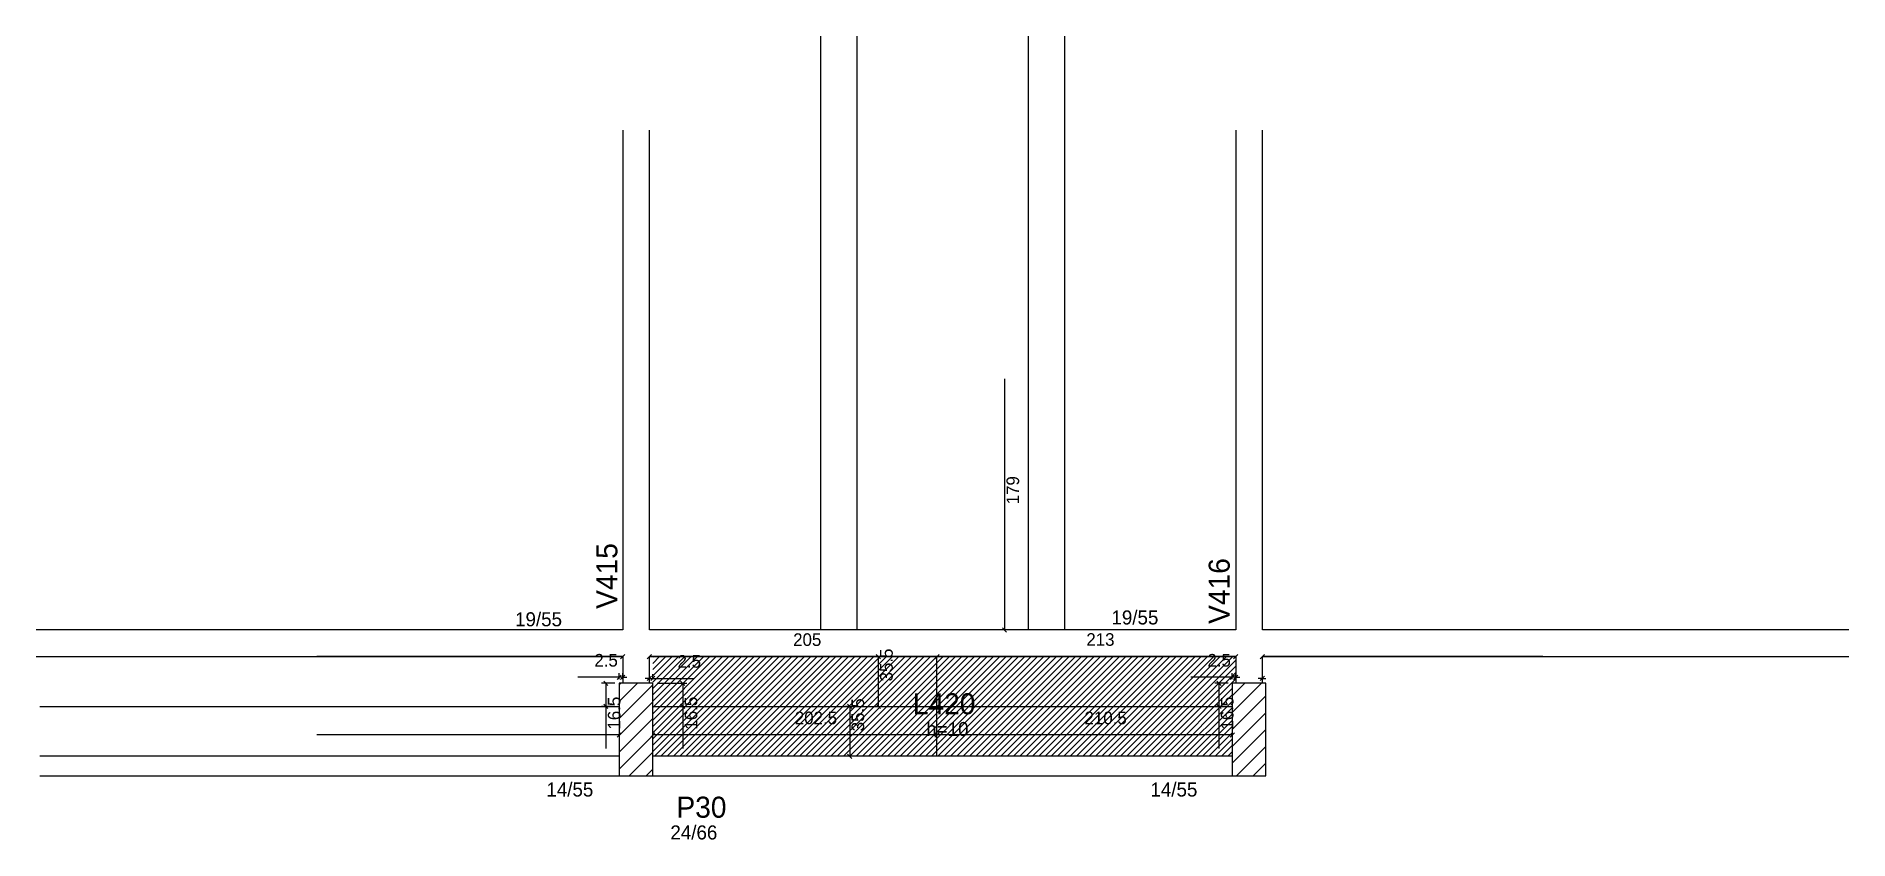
# Model space of a CAD drawing. Header units: metres. Extents: x 3304 to 4596, y 1441 to 2013.
import ezdxf

# ---------------------------------------------------------------- set-up
doc = ezdxf.new("R2010")
doc.units = ezdxf.units.M
for name, color, linetype in [('3', 7, 'Continuous'), ('4', 7, 'Continuous'), ('7', 7, 'Continuous'), ('Painéis', 7, 'Continuous'), ('REAPROVEITAMENTO', 7, 'Continuous')]:
    doc.layers.add(name, color=color, linetype=linetype)

msp = doc.modelspace()

# ---------------------------------------------------------------- hatches: boundary and pattern name
at = {"layer": 'REAPROVEITAMENTO'}
h = msp.add_hatch(dxfattribs=at)
h.set_pattern_fill('ANSI31')
h.paths.add_polyline_path([(4159.3, 1552.1), (4156.8, 1552.1), (4157, 1500.1), (3744, 1500.1), (3744, 1571.1), (4159.5, 1571.1), (4159.3, 1552.1)])

# ---------------------------------------------------------------- linework, layer by layer
at = {"layer": '3', "color": 3, "lineweight": 25}
for p, q in [((3720, 1539), (3733.1, 1552.1)), ((3720, 1551), (3721.1, 1552.1)), ((3720, 1526.9), (3744, 1550.9)), ((4157, 1531.2), (4177.9, 1552.1)), ((4157, 1543.2), (4165.9, 1552.1)), ((3720, 1514.9), (3744, 1538.9)), ((4157, 1519.2), (4181, 1543.2)), ((3720, 1502.9), (3744, 1526.9)), ((4157, 1507.1), (4181, 1531.1)), ((3720, 1490.9), (3744, 1514.9)), ((4157, 1495.1), (4181, 1519.1)), ((3727.2, 1486.1), (3744, 1502.9)), ((4160, 1486.1), (4181, 1507.1)), ((3739.3, 1486.1), (3744, 1490.8)), ((4172, 1486.1), (4181, 1495.1))]:
    msp.add_line(p, q, dxfattribs=at)
for points in [[(3722.5, 1946.1), (3722.5, 1590.1)], [(3741.5, 1590.1), (3741.5, 1946.1)], [(4159.5, 1946.1), (4159.5, 1590.1)], [(4178.5, 1590.1), (4178.5, 1946.1)], [(3722.5, 1590.1), (3304.5, 1590.1)], [(4159.5, 1590.1), (3741.5, 1590.1)], [(4596.5, 1590.1), (4178.5, 1590.1)], [(3304.5, 1571.1), (3722.5, 1571.1)], [(3722.5, 1571.1), (3722.5, 1552.1)], [(3741.5, 1571.1), (4159.5, 1571.1)], [(3741.5, 1552.1), (3741.5, 1571.1)], [(4159.5, 1571.1), (4159.5, 1552.1)], [(4178.5, 1571.1), (4596.5, 1571.1)], [(4178.5, 1552.1), (4178.5, 1571.1)], [(3720, 1500.1), (3307, 1500.1)], [(4157, 1500.1), (3744, 1500.1)], [(3307, 1486.1), (3720, 1486.1)], [(3744, 1486.1), (4157, 1486.1)]]:
    msp.add_lwpolyline(points, dxfattribs=at)
at = {"layer": '7', "color": 7, "lineweight": 25}
for points in [[(3720, 1486.1), (3744, 1486.1), (3744, 1552.1), (3720, 1552.1), (3720, 1486.1)], [(4157, 1486.1), (4181, 1486.1), (4181, 1552.1), (4157, 1552.1), (4157, 1486.1)]]:
    msp.add_lwpolyline(points, dxfattribs=at)
at = {"layer": 'Painéis', "color": 200, "lineweight": 25}
for p, q in [((3863.5, 2013.1), (3863.5, 1590.1)), ((3889.5, 2013.1), (3889.5, 1590.1)), ((4011.5, 2013.1), (4011.5, 1590.1)), ((4037.5, 2013.1), (4037.5, 1590.1)), ((3946.5, 1500.1), (3946.5, 1571.1)), ((3307, 1535.6), (3720, 1535.6)), ((3744, 1535.6), (4157, 1535.6))]:
    msp.add_line(p, q, dxfattribs=at)
at = {"layer": 'Painéis', "color": 4, "lineweight": 25}
for p, q in [((3994.7, 1769.1), (3994.7, 1590.1)), ((3722.5, 1571.1), (3504.5, 1571.1)), ((3946.5, 1571.1), (3741.5, 1571.1)), ((3902.4, 1571.1), (3901.7, 1571.1)), ((3904.7, 1571.1), (3904.7, 1535.6)), ((4159.5, 1571.1), (3946.5, 1571.1)), ((4378.5, 1571.1), (4178.5, 1571.1)), ((3720, 1556.4), (3690.6, 1556.4)), ((3717, 1552.1), (3707.5, 1552.1)), ((3710.5, 1552.1), (3710.5, 1535.6)), ((3720, 1555.1), (3720, 1559.4)), ((3722.5, 1556.4), (3720, 1556.4)), ((3722.5, 1555.1), (3722.5, 1559.4)), ((3722.5, 1556.4), (3725.5, 1556.4)), ((3741.5, 1555.6), (3738.5, 1555.6)), ((3741.5, 1555.1), (3741.5, 1558.6)), ((3741.5, 1555.6), (3744, 1555.6)), ((3744, 1555.1), (3744, 1558.6)), ((3744, 1555.6), (3773.3, 1555.6)), ((3747, 1552.1), (3768.3, 1552.1)), ((3765.3, 1552.1), (3765.3, 1535.6)), ((4157, 1556.4), (4127.6, 1556.4)), ((4154, 1552.1), (4144.5, 1552.1)), ((4147.5, 1552.1), (4147.5, 1535.6)), ((4157, 1555.1), (4157, 1559.4)), ((4159.5, 1556.4), (4157, 1556.4)), ((4159.5, 1555.1), (4159.5, 1559.4)), ((4159.5, 1556.4), (4162.5, 1556.4)), ((4178.5, 1555.6), (4175.5, 1555.6)), ((4178.5, 1555.1), (4178.5, 1558.6)), ((4178.5, 1555.6), (4181, 1555.6)), ((3717, 1535.6), (3707.5, 1535.6)), ((3710.5, 1535.6), (3710.5, 1505.6)), ((3747, 1535.6), (3768.3, 1535.6)), ((3765.3, 1535.6), (3765.3, 1505.6)), ((3883.2, 1535.6), (3881.3, 1535.6)), ((3884.3, 1535.6), (3884.3, 1500.1)), ((3902.4, 1535.6), (3901.7, 1535.6)), ((4154, 1535.6), (4144.5, 1535.6)), ((4147.5, 1535.6), (4147.5, 1505.6)), ((3720, 1515.3), (3504.5, 1515.3)), ((3946.5, 1515.3), (3744, 1515.3)), ((4157, 1515.3), (3946.5, 1515.3)), ((3883.2, 1500.1), (3881.3, 1500.1))]:
    msp.add_line(p, q, dxfattribs=at)
at = {"layer": 'Painéis', "color": 0, "lineweight": 25}
for p, q in [((3993.2, 1591.6), (3996.2, 1588.6)), ((3721, 1569.6), (3724, 1572.6)), ((3743, 1572.6), (3740, 1569.6)), ((3906.2, 1569.6), (3903.2, 1572.6)), ((3948, 1572.6), (3945, 1569.6)), ((3945, 1569.6), (3948, 1572.6)), ((4158, 1569.6), (4161, 1572.6)), ((4180, 1572.6), (4177, 1569.6)), ((3712, 1550.6), (3709, 1553.6)), ((3718.5, 1554.9), (3721.5, 1557.9)), ((3724, 1557.9), (3721, 1554.9)), ((3740, 1554.1), (3743, 1557.1)), ((3745.5, 1557.1), (3742.5, 1554.1)), ((3766.8, 1550.6), (3763.8, 1553.6)), ((4149, 1550.6), (4146, 1553.6)), ((4155.5, 1554.9), (4158.5, 1557.9)), ((4161, 1557.9), (4158, 1554.9)), ((4177, 1554.1), (4180, 1557.1)), ((3709, 1537.1), (3712, 1534.1)), ((3763.8, 1537.1), (3766.8, 1534.1)), ((3885.8, 1534.1), (3882.8, 1537.1)), ((3903.2, 1537.1), (3906.2, 1534.1)), ((4146, 1537.1), (4149, 1534.1)), ((3718.5, 1513.8), (3721.5, 1516.8)), ((3745.5, 1516.8), (3742.5, 1513.8)), ((3948, 1516.8), (3945, 1513.8)), ((3945, 1513.8), (3948, 1516.8)), ((4155.5, 1513.8), (4158.5, 1516.8)), ((3882.8, 1501.6), (3885.8, 1498.6))]:
    msp.add_line(p, q, dxfattribs=at)

# ---------------------------------------------------------------- texts
at = {"layer": '3', "color": 3, "lineweight": 25}
for s, p in [('19/55', (3645.8, 1592.7)), ('19/55', (4070.9, 1594)), ('h=10', (3938.9, 1514.5)), ('14/55', (3668.1, 1471.4)), ('14/55', (4098.7, 1471.4)), ('24/66', (3756.5, 1440.8))]:
    msp.add_text(s, height=10, dxfattribs=at).set_placement(p)
at = {"layer": '4', "color": 4, "lineweight": 25}
for s, p in [('V415', (3718.7, 1605.1)), ('V416', (4155.2, 1594.4))]:
    msp.add_text(s, height=15, rotation=90, dxfattribs=at).set_placement(p)
for s, p in [('L420', (3929.3, 1530)), ('P30', (3760.8, 1456.3))]:
    msp.add_text(s, height=15, dxfattribs=at).set_placement(p)
at = {"layer": 'Painéis', "color": 240, "lineweight": 25}
for s, p in [('179', (4005.1, 1679.6)), ('35.5', (3915, 1553.4)), ('16.5', (3720.9, 1519.1)), ('16.5', (3775.7, 1519.1)), ('35.5', (3894.6, 1517.9)), ('16.5', (4157.9, 1519.1))]:
    msp.add_text(s, height=9, rotation=90, dxfattribs=at).set_placement(p)
for s, p in [('205', (3844, 1578.7)), ('213', (4053, 1578.8)), ('2.5', (3702.3, 1564)), ('2.5', (3761.6, 1563.2)), ('2.5', (4139.3, 1564)), ('202.5', (3845.2, 1522.9)), ('210.5', (4051.7, 1522.9))]:
    msp.add_text(s, height=9, dxfattribs=at).set_placement(p)

doc.saveas('drawing.dxf')
